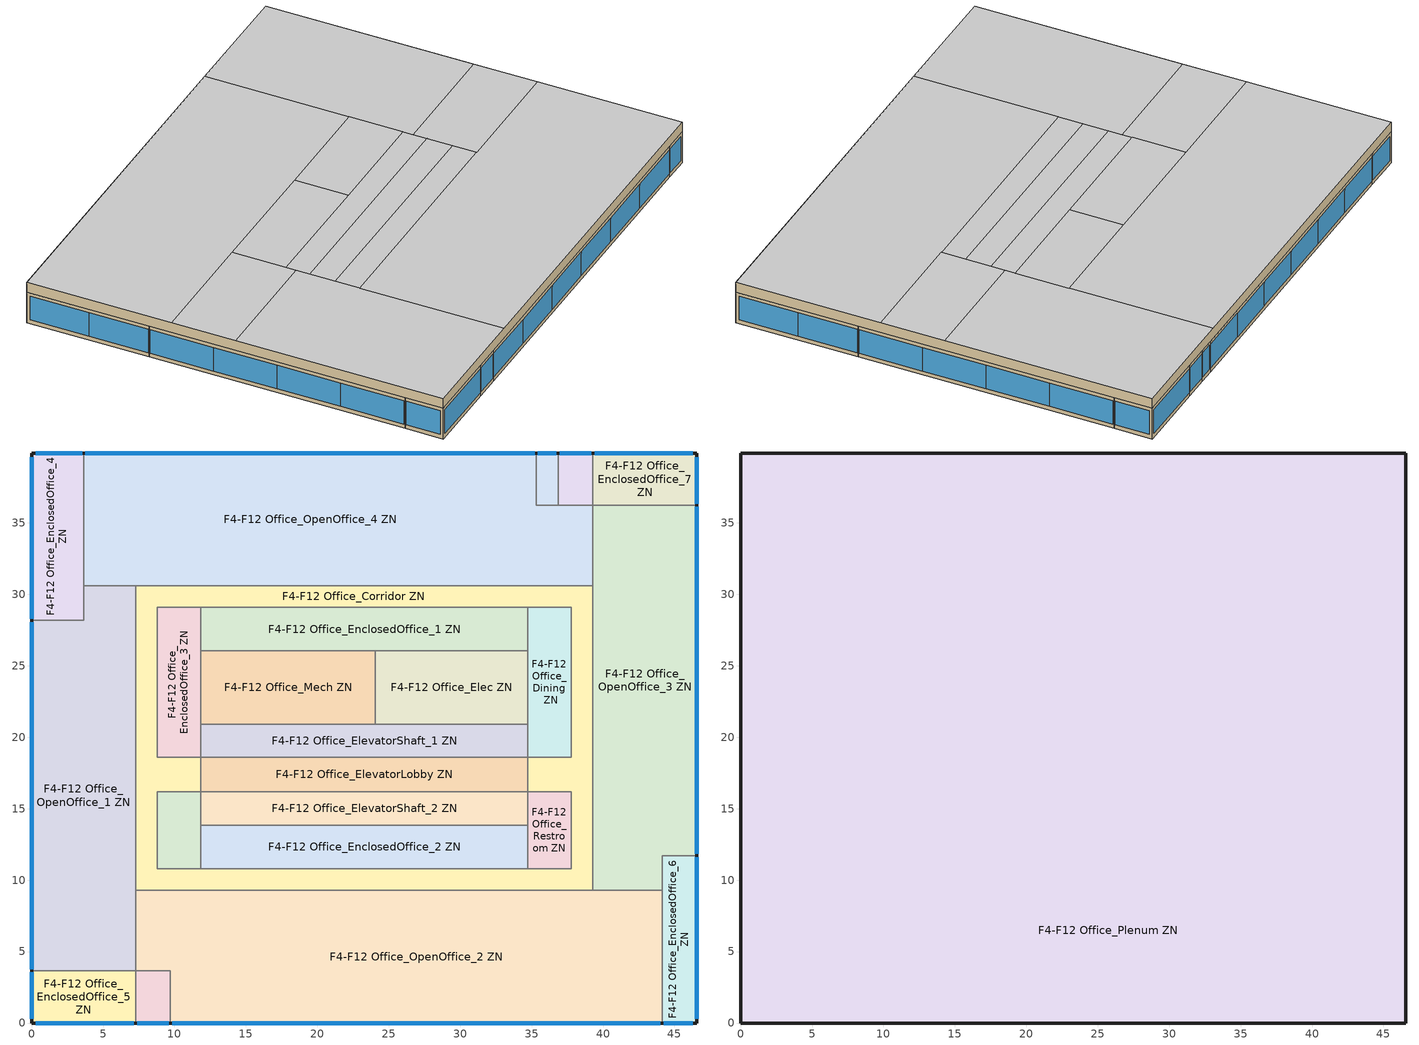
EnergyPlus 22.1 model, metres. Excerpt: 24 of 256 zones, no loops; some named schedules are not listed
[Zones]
F4-F12 Office_ActiveStorage ZN
 floor adiabatic (Adiabatic floor construction): 11.86,16.17 11.86,10.81 8.81,10.81 8.81,16.17 z31.46
 wall to F4-F12 Office_EnclosedOffice_2 ZN (Typical Interior Wall): 11.86,10.81 11.86,13.85 z31.46:34.66
 wall to F4-F12 Office_ElevatorShaft_2 ZN (Typical Interior Wall): 11.86,13.85 11.86,16.17 z31.46:34.66
 wall to F4-F12 Office_Corridor ZN (Typical Interior Wall): 11.86,16.17 8.81,16.17 8.81,10.81 11.86,10.81 z31.46:34.66
F4-F12 Office_Classroom ZN
 floor adiabatic (Adiabatic floor construction): 36.85,39.9 36.85,36.24 35.33,36.24 35.33,39.9 z31.46
 wall outside (Typical Insulated Steel Framed Exterior Wall R-20.41): 36.85,39.9 35.33,39.9 z31.46:34.66
 wall to F4-F12 Office_ConfRoom_2 ZN (Typical Interior Wall): 36.85,36.24 36.85,39.9 z31.46:34.66
 wall to F4-F12 Office_OpenOffice_4 ZN (Typical Interior Wall): 35.33,39.9 35.33,36.24 36.85,36.24 z31.46:34.66
 window (U 0.34 SHGC 0.38 Simple Glazing): 36.74,39.9 35.44,39.9 z31.86:34.36
F4-F12 Office_ConfRoom_1 ZN
 floor adiabatic (Adiabatic floor construction): 9.72,3.66 9.72,0 7.28,0 7.28,3.66 z31.46
 wall outside (Typical Insulated Steel Framed Exterior Wall R-20.41): 7.28,0 9.72,0 z31.46:34.66
 wall to F4-F12 Office_OpenOffice_2 ZN (Typical Interior Wall): 9.72,0 9.72,3.66 7.28,3.66 z31.46:34.66
 wall to F4-F12 Office_EnclosedOffice_5 ZN (Typical Interior Wall): 7.28,3.66 7.28,0 z31.46:34.66
 window (U 0.34 SHGC 0.38 Simple Glazing): 7.4,0 9.61,0 z31.86:34.33
F4-F12 Office_ConfRoom_2 ZN
 floor adiabatic (Adiabatic floor construction): 39.29,39.9 39.29,36.24 36.85,36.24 36.85,39.9 z31.46
 wall outside (Typical Insulated Steel Framed Exterior Wall R-20.41): 39.29,39.9 36.85,39.9 z31.46:34.66
 wall to F4-F12 Office_EnclosedOffice_7 ZN (Typical Interior Wall): 39.29,36.24 39.29,39.9 z31.46:34.66
 wall to F4-F12 Office_OpenOffice_4 ZN (Typical Interior Wall): 36.85,36.24 39.29,36.24 z31.46:34.66
 window (U 0.34 SHGC 0.38 Simple Glazing): 39.17,39.9 36.97,39.9 z31.86:34.33
F4-F12 Office_Corridor ZN
 floor adiabatic (Adiabatic floor construction): 8.81,29.09 8.81,19.95 7.28,19.95 7.28,29.09 z31.46; 37.76,18.61 37.76,16.17 34.72,16.17 34.72,18.61 z31.46; 39.29,30.62 39.29,19.95 37.76,19.95 37.76,30.62 z31.46; 11.86,18.61 11.86,16.17 8.81,16.17 8.81,18.61 z31.46; 39.29,10.81 39.29,9.28 8.81,9.28 8.81,10.81 z31.46; 39.29,19.95 39.29,10.81 37.76,10.81 37.76,19.95 z31.46; 37.76,30.62 37.76,29.09 7.28,29.09 7.28,30.62 z31.46; 8.81,19.95 8.81,9.28 7.28,9.28 7.28,19.95 z31.46
 wall to F4-F12 Office_Restroom ZN (Typical Interior Wall): 34.72,16.17 37.76,16.17 37.76,10.81 34.72,10.81 z31.46:34.66
 wall to F4-F12 Office_EnclosedOffice_2 ZN (Typical Interior Wall): 34.72,10.81 11.86,10.81 z31.46:34.66
 wall to F4-F12 Office_ElevatorLobby ZN (Typical Interior Wall): 11.86,16.17 11.86,18.61 / 34.72,18.61 34.72,16.17 z31.46:34.66
 wall to F4-F12 Office_EnclosedOffice_3 ZN (Typical Interior Wall): 11.86,18.61 8.81,18.61 8.81,29.09 11.86,29.09 z31.46:34.66
 wall to F4-F12 Office_Dining ZN (Typical Interior Wall): 34.72,29.09 37.76,29.09 37.76,18.61 34.72,18.61 z31.46:34.66
 wall to F4-F12 Office_EnclosedOffice_1 ZN (Typical Interior Wall): 11.86,29.09 34.72,29.09 z31.46:34.66
 wall to F4-F12 Office_OpenOffice_3 ZN (Typical Interior Wall): 39.29,9.28 39.29,30.62 z31.46:34.66
 wall to F4-F12 Office_OpenOffice_4 ZN (Typical Interior Wall): 39.29,30.62 7.28,30.62 z31.46:34.66
 wall to F4-F12 Office_OpenOffice_1 ZN (Typical Interior Wall): 7.28,30.62 7.28,9.28 z31.46:34.66
 wall to F4-F12 Office_OpenOffice_2 ZN (Typical Interior Wall): 7.28,9.28 39.29,9.28 z31.46:34.66
F4-F12 Office_Dining ZN
 floor adiabatic (Adiabatic floor construction): 37.76,29.09 37.76,18.61 34.72,18.61 34.72,29.09 z31.46
 wall to F4-F12 Office_EnclosedOffice_1 ZN (Typical Interior Wall): 34.72,29.09 34.72,26.05 z31.46:34.66
 wall to F4-F12 Office_Elec ZN (Typical Interior Wall): 34.72,26.05 34.72,20.92 z31.46:34.66
 wall to F4-F12 Office_ElevatorShaft_1 ZN (Typical Interior Wall): 34.72,20.92 34.72,18.61 z31.46:34.66
F4-F12 Office_Elec ZN
 floor adiabatic (Adiabatic floor construction): 34.72,26.05 34.72,20.92 24.05,20.92 24.05,26.05 z31.46
 wall to F4-F12 Office_EnclosedOffice_1 ZN (Typical Interior Wall): 34.72,26.05 24.05,26.05 z31.46:34.66
 wall to F4-F12 Office_Mech ZN (Typical Interior Wall): 24.05,26.05 24.05,20.92 z31.46:34.66
 wall to F4-F12 Office_ElevatorShaft_1 ZN (Typical Interior Wall): 24.05,20.92 34.72,20.92 z31.46:34.66
F4-F12 Office_ElevatorLobby ZN
 floor adiabatic (Adiabatic floor construction): 34.72,18.61 34.72,16.17 11.86,16.17 11.86,18.61 z31.46
 wall to F4-F12 Office_ElevatorShaft_1 ZN (Typical Interior Wall): 34.72,18.61 11.86,18.61 z31.46:34.66
 wall to F4-F12 Office_ElevatorShaft_2 ZN (Typical Interior Wall): 11.86,16.17 34.72,16.17 z31.46:34.66
F4-F12 Office_ElevatorShaft_1 ZN
 floor adiabatic (Adiabatic floor construction): 34.72,20.92 34.72,18.61 11.86,18.61 11.86,20.92 z31.46
 wall to F4-F12 Office_Mech ZN (Typical Interior Wall): 24.05,20.92 11.86,20.92 z31.46:34.66
 wall to F4-F12 Office_EnclosedOffice_3 ZN (Typical Interior Wall): 11.86,20.92 11.86,18.61 z31.46:34.66
F4-F12 Office_ElevatorShaft_2 ZN
 floor adiabatic (Adiabatic floor construction): 34.72,16.17 34.72,13.85 11.86,13.85 11.86,16.17 z31.46
 wall to F4-F12 Office_Restroom ZN (Typical Interior Wall): 34.72,13.85 34.72,16.17 z31.46:34.66
 wall to F4-F12 Office_EnclosedOffice_2 ZN (Typical Interior Wall): 11.86,13.85 34.72,13.85 z31.46:34.66
F4-F12 Office_EnclosedOffice_1 ZN
 floor adiabatic (Adiabatic floor construction): 34.72,29.09 34.72,26.05 11.86,26.05 11.86,29.09 z31.46
 wall to F4-F12 Office_EnclosedOffice_3 ZN (Typical Interior Wall): 11.86,29.09 11.86,26.05 z31.46:34.66
 wall to F4-F12 Office_Mech ZN (Typical Interior Wall): 11.86,26.05 24.05,26.05 z31.46:34.66
F4-F12 Office_EnclosedOffice_2 ZN
 floor adiabatic (Adiabatic floor construction): 34.72,13.85 34.72,10.81 11.86,10.81 11.86,13.85 z31.46
 wall to F4-F12 Office_Restroom ZN (Typical Interior Wall): 34.72,10.81 34.72,13.85 z31.46:34.66
F4-F12 Office_EnclosedOffice_3 ZN
 floor adiabatic (Adiabatic floor construction): 11.86,29.09 11.86,18.61 8.81,18.61 8.81,29.09 z31.46
 wall to F4-F12 Office_Mech ZN (Typical Interior Wall): 11.86,20.92 11.86,26.05 z31.46:34.66
F4-F12 Office_EnclosedOffice_4 ZN
 floor adiabatic (Adiabatic floor construction): 3.66,39.9 3.66,28.18 0,28.18 0,39.9 z31.46
 wall outside (Typical Insulated Steel Framed Exterior Wall R-20.41): 3.66,39.9 0,39.9 0,28.18 z31.46:34.66
 wall to F4-F12 Office_OpenOffice_1 ZN (Typical Interior Wall): 0,28.18 3.66,28.18 3.66,30.62 z31.46:34.66
 wall to F4-F12 Office_OpenOffice_4 ZN (Typical Interior Wall): 3.66,30.62 3.66,39.9 z31.46:34.66
 window (U 0.34 SHGC 0.38 Simple Glazing): 3.54,39.9 0.31,39.9 z31.86:34.32
 window (Office_EnclosedOffice_4_Wall_5_0_0_0_0_1_Win 1 Wind Cons U-0.34 SHGC 0.33): 0,33.94 0,28.3 z31.86:34.3
 window (Office_EnclosedOffice_4_Wall_5_0_0_1_0_0_Win 1 Wind Cons U-0.34 SHGC 0.33): 0,39.59 0,33.94 z31.86:34.3
F4-F12 Office_EnclosedOffice_5 ZN
 floor adiabatic (Adiabatic floor construction): 7.28,3.66 7.28,0 0,0 0,3.66 z31.46
 wall outside (Typical Insulated Steel Framed Exterior Wall R-20.41): 0,3.66 0,0 7.28,0 z31.46:34.66
 wall to F4-F12 Office_OpenOffice_1 ZN (Typical Interior Wall): 7.28,3.66 0,3.66 z31.46:34.66
 window (Office_EnclosedOffice_5_Wall_4_0_0_0_0_0_Win 1 Wind Cons U-0.34 SHGC 0.33): 0,3.54 0,0.31 z31.86:34.32
 window (U 0.34 SHGC 0.38 Simple Glazing): 0.31,0 7.17,0 z31.86:34.31
F4-F12 Office_EnclosedOffice_6 ZN
 floor adiabatic (Adiabatic floor construction): 46.57,11.72 46.57,0 44.13,0 44.13,11.72 z31.46
 wall outside (Typical Insulated Steel Framed Exterior Wall R-20.41): 44.13,0 46.57,0 46.57,11.72 z31.46:34.66
 wall to F4-F12 Office_OpenOffice_3 ZN (Typical Interior Wall): 46.57,11.72 44.13,11.72 44.13,9.28 z31.46:34.66
 wall to F4-F12 Office_OpenOffice_2 ZN (Typical Interior Wall): 44.13,9.28 44.13,0 z31.46:34.66
 window (Office_EnclosedOffice_6_Wall_2_0_0_0_0_1_Win 1 Wind Cons U-0.34 SHGC 0.33): 46.57,5.96 46.57,11.6 z31.86:34.3
 window (Office_EnclosedOffice_6_Wall_2_0_0_1_0_0_Win 1 Wind Cons U-0.34 SHGC 0.33): 46.57,0.31 46.57,5.95 z31.86:34.3
 window (U 0.34 SHGC 0.38 Simple Glazing): 44.25,0 46.27,0 z31.86:34.34
F4-F12 Office_EnclosedOffice_7 ZN
 floor adiabatic (Adiabatic floor construction): 46.57,39.9 46.57,36.24 39.29,36.24 39.29,39.9 z31.46
 wall outside (Typical Insulated Steel Framed Exterior Wall R-20.41): 46.57,36.24 46.57,39.9 39.29,39.9 z31.46:34.66
 wall to F4-F12 Office_OpenOffice_3 ZN (Typical Interior Wall): 39.29,36.24 46.57,36.24 z31.46:34.66
 window (Office_EnclosedOffice_7_Wall_2_0_0_0_0_0_Win 1 Wind Cons U-0.34 SHGC 0.33): 46.57,36.36 46.57,39.59 z31.86:34.32
 window (U 0.34 SHGC 0.38 Simple Glazing): 46.27,39.9 39.4,39.9 z31.86:34.31
F4-F12 Office_Mech ZN
 floor adiabatic (Adiabatic floor construction): 24.05,26.05 24.05,20.92 11.86,20.92 11.86,26.05 z31.46
F4-F12 Office_OpenOffice_1 ZN
 floor adiabatic (Adiabatic floor construction): 7.28,30.62 7.28,28.18 3.66,28.18 3.66,30.62 z31.46; 7.28,28.18 7.28,3.66 0,3.66 0,28.18 z31.46
 wall outside (Typical Insulated Steel Framed Exterior Wall R-20.41): 0,28.18 0,3.66 z31.46:34.66
 wall to F4-F12 Office_OpenOffice_4 ZN (Typical Interior Wall): 7.28,30.62 3.66,30.62 z31.46:34.66
 wall to F4-F12 Office_OpenOffice_2 ZN (Typical Interior Wall): 7.28,3.66 7.28,9.28 z31.46:34.66
 window (Office_OpenOffice_1_Wall_6_0_0_0_0_3_Win 1 Wind Cons U-0.34 SHGC 0.33): 0,9.84 0,3.77 z31.86:34.3
 window (Office_OpenOffice_1_Wall_6_0_0_1_0_2_Win 1 Wind Cons U-0.34 SHGC 0.33): 0,15.92 0,9.85 z31.86:34.3
 window (Office_OpenOffice_1_Wall_6_0_0_2_0_1_Win 1 Wind Cons U-0.34 SHGC 0.33): 0,21.99 0,15.92 z31.86:34.3
 window (Office_OpenOffice_1_Wall_6_0_0_3_0_0_Win 1 Wind Cons U-0.34 SHGC 0.33): 0,28.06 0,21.99 z31.86:34.3
F4-F12 Office_OpenOffice_2 ZN
 floor adiabatic (Adiabatic floor construction): 44.13,9.28 44.13,0 9.72,0 9.72,9.28 z31.46; 9.72,9.28 9.72,3.66 7.28,3.66 7.28,9.28 z31.46
 wall outside (Typical Insulated Steel Framed Exterior Wall R-20.41): 9.72,0 44.13,0 z31.46:34.66
 wall to F4-F12 Office_OpenOffice_3 ZN (Typical Interior Wall): 44.13,9.28 39.29,9.28 z31.46:34.66
 window (U 0.34 SHGC 0.38 Simple Glazing): 38.33,0 44.02,0 / 32.63,0 38.32,0 / 15.54,0 21.23,0 / 21.23,0 26.93,0 / 26.93,0 32.62,0 / 9.84,0 15.53,0 z31.86:34.3
F4-F12 Office_OpenOffice_3 ZN
 floor adiabatic (Adiabatic floor construction): 46.57,36.24 46.57,11.72 39.29,11.72 39.29,36.24 z31.46; 44.13,11.72 44.13,9.28 39.29,9.28 39.29,11.72 z31.46
 wall outside (Typical Insulated Steel Framed Exterior Wall R-20.41): 46.57,11.72 46.57,36.24 z31.46:34.66
 wall to F4-F12 Office_OpenOffice_4 ZN (Typical Interior Wall): 39.29,36.24 39.29,30.62 z31.46:34.66
 window (Office_OpenOffice_3_Wall_2_0_0_0_0_3_Win 1 Wind Cons U-0.34 SHGC 0.33): 46.57,30.05 46.57,36.12 z31.86:34.3
 window (Office_OpenOffice_3_Wall_2_0_0_1_0_2_Win 1 Wind Cons U-0.34 SHGC 0.33): 46.57,23.98 46.57,30.05 z31.86:34.3
 window (Office_OpenOffice_3_Wall_2_0_0_2_0_1_Win 1 Wind Cons U-0.34 SHGC 0.33): 46.57,17.91 46.57,23.98 z31.86:34.3
 window (Office_OpenOffice_3_Wall_2_0_0_3_0_0_Win 1 Wind Cons U-0.34 SHGC 0.33): 46.57,11.84 46.57,17.91 z31.86:34.3
F4-F12 Office_OpenOffice_4 ZN
 floor adiabatic (Adiabatic floor construction): 35.33,39.9 35.33,30.62 3.66,30.62 3.66,39.9 z31.46; 39.29,36.24 39.29,30.62 35.33,30.62 35.33,36.24 z31.46
 wall outside (Typical Insulated Steel Framed Exterior Wall R-20.41): 35.33,39.9 3.66,39.9 z31.46:34.66
 window (U 0.34 SHGC 0.38 Simple Glazing): 35.21,39.9 29.97,39.9 / 29.97,39.9 24.73,39.9 / 24.73,39.9 19.49,39.9 / 19.49,39.9 14.25,39.9 / 14.25,39.9 9.01,39.9 / 9.01,39.9 3.77,39.9 z31.86:34.3
F4-F12 Office_Restroom ZN
 floor adiabatic (Adiabatic floor construction): 37.76,16.17 37.76,10.81 34.72,10.81 34.72,16.17 z31.46
F4-F12 Office_Plenum ZN
 floor to F4-F12 Office_Classroom ZN (Typical Interior Floor): 36.85,39.9 36.85,36.24 35.33,36.24 35.33,39.9 z34.66
 floor to F4-F12 Office_Dining ZN (Typical Interior Floor): 37.76,29.09 37.76,18.61 34.72,18.61 34.72,29.09 z34.66
 floor to F4-F12 Office_Corridor ZN (Typical Interior Floor): 11.86,18.61 11.86,16.17 8.81,16.17 8.81,18.61 z34.66; 8.81,19.95 8.81,10.81 7.28,10.81 7.28,19.95 z34.66; 8.81,30.62 8.81,19.95 7.28,19.95 7.28,30.62 z34.66; 37.76,10.81 37.76,9.28 7.28,9.28 7.28,10.81 z34.66; 37.76,18.61 37.76,16.17 34.72,16.17 34.72,18.61 z34.66; 39.29,19.95 39.29,9.28 37.76,9.28 37.76,19.95 z34.66; 39.29,29.09 39.29,19.95 37.76,19.95 37.76,29.09 z34.66; 39.29,30.62 39.29,29.09 8.81,29.09 8.81,30.62 z34.66
 floor to F4-F12 Office_OpenOffice_3 ZN (Typical Interior Floor): 46.57,36.24 46.57,11.72 44.13,11.72 44.13,36.24 z34.66; 44.13,36.24 44.13,9.28 39.29,9.28 39.29,36.24 z34.66
 floor to F4-F12 Office_EnclosedOffice_5 ZN (Typical Interior Floor): 7.28,3.66 7.28,0 0,0 0,3.66 z34.66
 floor to F4-F12 Office_EnclosedOffice_4 ZN (Typical Interior Floor): 3.66,39.9 3.66,28.18 0,28.18 0,39.9 z34.66
 floor to F4-F12 Office_Mech ZN (Typical Interior Floor): 24.05,26.05 24.05,20.92 11.86,20.92 11.86,26.05 z34.66
 floor to F4-F12 Office_Elec ZN (Typical Interior Floor): 34.72,26.05 34.72,20.92 24.05,20.92 24.05,26.05 z34.66
 floor to F4-F12 Office_ActiveStorage ZN (Typical Interior Floor): 11.86,16.17 11.86,10.81 8.81,10.81 8.81,16.17 z34.66
 floor to F4-F12 Office_EnclosedOffice_2 ZN (Typical Interior Floor): 34.72,13.85 34.72,10.81 11.86,10.81 11.86,13.85 z34.66
 floor to F4-F12 Office_Restroom ZN (Typical Interior Floor): 37.76,16.17 37.76,10.81 34.72,10.81 34.72,16.17 z34.66
 floor to F4-F12 Office_ConfRoom_2 ZN (Typical Interior Floor): 39.29,39.9 39.29,36.24 36.85,36.24 36.85,39.9 z34.66
 floor to F4-F12 Office_EnclosedOffice_1 ZN (Typical Interior Floor): 34.72,29.09 34.72,26.05 11.86,26.05 11.86,29.09 z34.66
 floor to F4-F12 Office_ElevatorLobby ZN (Typical Interior Floor): 34.72,18.61 34.72,16.17 11.86,16.17 11.86,18.61 z34.66
 floor to F4-F12 Office_ElevatorShaft_2 ZN (Typical Interior Floor): 34.72,16.17 34.72,13.85 11.86,13.85 11.86,16.17 z34.66
 floor to F4-F12 Office_EnclosedOffice_7 ZN (Typical Interior Floor): 46.57,39.9 46.57,36.24 39.29,36.24 39.29,39.9 z34.66
 floor to F4-F12 Office_OpenOffice_4 ZN (Typical Interior Floor): 35.33,39.9 35.33,36.24 3.66,36.24 3.66,39.9 z34.66; 39.29,36.24 39.29,30.62 3.66,30.62 3.66,36.24 z34.66
 floor to F4-F12 Office_ConfRoom_1 ZN (Typical Interior Floor): 9.72,3.66 9.72,0 7.28,0 7.28,3.66 z34.66
 floor to F4-F12 Office_OpenOffice_2 ZN (Typical Interior Floor): 44.13,3.66 44.13,0 9.72,0 9.72,3.66 z34.66; 44.13,9.28 44.13,3.66 7.28,3.66 7.28,9.28 z34.66
 floor to F4-F12 Office_EnclosedOffice_6 ZN (Typical Interior Floor): 46.57,11.72 46.57,0 44.13,0 44.13,11.72 z34.66
 floor to F4-F12 Office_OpenOffice_1 ZN (Typical Interior Floor): 3.66,28.18 3.66,3.66 0,3.66 0,28.18 z34.66; 7.28,30.62 7.28,3.66 3.66,3.66 3.66,30.62 z34.66
 floor to F4-F12 Office_EnclosedOffice_3 ZN (Typical Interior Floor): 11.86,29.09 11.86,18.61 8.81,18.61 8.81,29.09 z34.66
 floor to F4-F12 Office_ElevatorShaft_1 ZN (Typical Interior Floor): 34.72,20.92 34.72,18.61 11.86,18.61 11.86,20.92 z34.66
 wall outside (Typical Insulated Steel Framed Exterior Wall R-20.41): 46.57,0 46.57,39.9 0,39.9 0,0 46.57,0 z34.66:35.66
 ceiling adiabatic (Adiabatic floor construction): 24.05,20.92 24.05,26.05 11.86,26.05 11.86,20.92 z35.66; 34.72,20.92 34.72,26.05 24.05,26.05 24.05,20.92 z35.66; 46.57,13.85 46.57,19.95 34.72,19.95 34.72,13.85 z35.66; 11.86,19.95 11.86,26.05 0,26.05 0,19.95 z35.66; 46.57,19.95 46.57,39.9 34.72,39.9 34.72,19.95 z35.66; 46.57,0 46.57,13.85 11.86,13.85 11.86,0 z35.66; 34.72,26.05 34.72,39.9 0,39.9 0,26.05 z35.66; 11.86,0 11.86,19.95 0,19.95 0,0 z35.66; 34.72,13.85 34.72,16.17 11.86,16.17 11.86,13.85 z35.66; 34.72,16.17 34.72,18.61 11.86,18.61 11.86,16.17 z35.66; 34.72,18.61 34.72,20.92 11.86,20.92 11.86,18.61 z35.66
[Building]
-SuperTallBuilding-ASHRAE 169-2013-6A created: 2026-04-17 12:02:49 -0400: North Axis {deg}=0; Terrain=Suburbs; Loads Convergence Tolerance Value {W}=0.04; Temperature Convergence Tolerance Value {deltaC}=0.4; Solar Distribution=FullExterior; Maximum Number of Warmup Days=25; Minimum Number of Warmup Days=6
[Site:Location]
Rochester International Arpt_MN_USA: Latitude {deg}=43.9; Longitude {deg}=-92.5; Time Zone {hr}=-6; Elevation {m}=398
[Site:GroundTemperature:Deep]
5.5, 1.7, -0.6, -1.3, 0.1, 3.2, 7.1, 10.9, 13.4, 14, 12.6, 9.5
[Site:GroundTemperature:FCfactorMethod]
January Ground Temperature {C}=7.4; February Ground Temperature {C}=-0; March Ground Temperature {C}=-7.6; April Ground Temperature {C}=-12.6; May Ground Temperature {C}=-7.7; June Ground Temperature {C}=0.3; July Ground Temperature {C}=7; August Ground Temperature {C}=14.2; September Ground Temperature {C}=19.2; October Ground Temperature {C}=20.9; November Ground Temperature {C}=20; December Ground Temperature {C}=15.4
[Site:GroundTemperature:Shallow]
-2.2, -7.4, -8.8, -7.6, -0.6, 7.3, 14.6, 20, 21.5, 19, 13, 5.4
[Site:WaterMainsTemperature]
Calculation Method=Correlation; Annual Average Outdoor Air Temperature {C}=6.375; Maximum Difference In Monthly Average Outdoor Air Temperatures {deltaC}=33.5
[SizingPeriod:DesignDay] Day of Month=21; Dry-Bulb Temperature Range Modifier Type=DefaultMultipliers; Humidity Condition Type=Wetbulb; Barometric Pressure {Pa}=96634; Rain Indicator=No; Snow Indicator=No; Daylight Saving Time Indicator=No; Begin Environment Reset Mode=FullResetAtBeginEnvironment
Name | Month | Day Type | Maximum Dry-Bulb Temperature {C} | Daily Dry-Bulb Temperature Range {deltaC} | Wetbulb or DewPoint at Maximum Dry-Bulb {C} | Wind Speed {m/s} | Wind Direction {deg} | Solar Model Indicator | ASHRAE Clear Sky Optical Depth for Beam Irradiance (taub) | ASHRAE Clear Sky Optical Depth for Diffuse Irradiance (taud) | Sky Clearness
Rochester International Arpt Ann Clg .4% Condns DB=>MWB | 7 | SummerDesignDay | 31.2 | 10.6 | 23.1 | 6.7 | 200 | ASHRAETau | 0.404 | 2.226
Rochester International Arpt Ann Clg .4% Condns WB=>MDB | 7 | SummerDesignDay | 29.2 | 10.6 | 24.9 | 6.7 | 200 | ASHRAETau | 0.404 | 2.226
Rochester International Arpt Ann Htg 99.6% Condns DB | 1 | WinterDesignDay | -26.2 | 0 | -26.2 | 5.7 | 310 | ASHRAEClearSky |  |  | 0
[Material] Thermal Absorptance=0.9; Solar Absorptance=0.7
Name | Roughness | Thickness {m} | Conductivity {W/m-K} | Density {kg/m3} | Specific Heat {J/kg-K} | Visible Absorptance
100mm Normalweight concrete floor | MediumSmooth | 0.1016 | 2.31 | 2322 | 832 | 0.7
25mm Stucco | Smooth | 0.0254 | 0.72 | 1856 | 840 | 0.7
5/8 in. Gypsum Board | MediumSmooth | 0.0159 | 0.16 | 800 | 1090 | 0.7
G01 13mm gypsum board | Smooth | 0.0127 | 0.16 | 800 | 1090 | 0.5
Std Wood 6inch | MediumSmooth | 0.15 | 0.12 | 540 | 1210 | 0.7
[Material:NoMass] Thermal Absorptance=0.9; Solar Absorptance=0.7
Name | Roughness | Thermal Resistance {m2-K/W} | Visible Absorptance
CP02 CARPET PAD | VeryRough | 0.21648 | 0.8
Nonres_Floor_Insulation | MediumSmooth | 2.88292 | 0.7
Typical Insulation R-18.23 | Smooth | 3.21036 | 0.7
[WindowMaterial:SimpleGlazingSystem] U-Factor {W/m2-K}=1.93061; Visible Transmittance=0.81
Name | Solar Heat Gain Coefficient
Office_EnclosedOffice_4_Wall_5_0_0_0_0_1_Win 1 Wind SG Mat U-0.34 SHGC 0.33; Office_EnclosedOffice_4_Wall_5_0_0_1_0_0_Win 1 Wind SG Mat U-0.34 SHGC 0.33; Office_EnclosedOffice_5_Wall_4_0_0_0_0_0_Win 1 Wind SG Mat U-0.34 SHGC 0.33; Office_EnclosedOffice_6_Wall_2_0_0_0_0_1_Win 1 Wind SG Mat U-0.34 SHGC 0.33; Office_EnclosedOffice_6_Wall_2_0_0_1_0_0_Win 1 Wind SG Mat U-0.34 SHGC 0.33; Office_EnclosedOffice_7_Wall_2_0_0_0_0_0_Win 1 Wind SG Mat U-0.34 SHGC 0.33; Office_OpenOffice_1_Wall_6_0_0_0_0_3_Win 1 Wind SG Mat U-0.34 SHGC 0.33; Office_OpenOffice_1_Wall_6_0_0_1_0_2_Win 1 Wind SG Mat U-0.34 SHGC 0.33; Office_OpenOffice_1_Wall_6_0_0_2_0_1_Win 1 Wind SG Mat U-0.34 SHGC 0.33; Office_OpenOffice_1_Wall_6_0_0_3_0_0_Win 1 Wind SG Mat U-0.34 SHGC 0.33; Office_OpenOffice_3_Wall_2_0_0_0_0_3_Win 1 Wind SG Mat U-0.34 SHGC 0.33; Office_OpenOffice_3_Wall_2_0_0_1_0_2_Win 1 Wind SG Mat U-0.34 SHGC 0.33; Office_OpenOffice_3_Wall_2_0_0_2_0_1_Win 1 Wind SG Mat U-0.34 SHGC 0.33; Office_OpenOffice_3_Wall_2_0_0_3_0_0_Win 1 Wind SG Mat U-0.34 SHGC 0.33 | 0.33
U 0.34 SHGC 0.38 Simple Glazing | 0.38
[Construction]
Adiabatic floor construction: CP02 CARPET PAD, 100mm Normalweight concrete floor, Nonres_Floor_Insulation
InteriorFurnishings: Std Wood 6inch
Office_EnclosedOffice_4_Wall_5_0_0_0_0_1_Win 1 Wind Cons U-0.34 SHGC 0.33: Office_EnclosedOffice_4_Wall_5_0_0_0_0_1_Win 1 Wind SG Mat U-0.34 SHGC 0.33
Office_EnclosedOffice_4_Wall_5_0_0_1_0_0_Win 1 Wind Cons U-0.34 SHGC 0.33: Office_EnclosedOffice_4_Wall_5_0_0_1_0_0_Win 1 Wind SG Mat U-0.34 SHGC 0.33
Office_EnclosedOffice_5_Wall_4_0_0_0_0_0_Win 1 Wind Cons U-0.34 SHGC 0.33: Office_EnclosedOffice_5_Wall_4_0_0_0_0_0_Win 1 Wind SG Mat U-0.34 SHGC 0.33
Office_EnclosedOffice_6_Wall_2_0_0_0_0_1_Win 1 Wind Cons U-0.34 SHGC 0.33: Office_EnclosedOffice_6_Wall_2_0_0_0_0_1_Win 1 Wind SG Mat U-0.34 SHGC 0.33
Office_EnclosedOffice_6_Wall_2_0_0_1_0_0_Win 1 Wind Cons U-0.34 SHGC 0.33: Office_EnclosedOffice_6_Wall_2_0_0_1_0_0_Win 1 Wind SG Mat U-0.34 SHGC 0.33
Office_EnclosedOffice_7_Wall_2_0_0_0_0_0_Win 1 Wind Cons U-0.34 SHGC 0.33: Office_EnclosedOffice_7_Wall_2_0_0_0_0_0_Win 1 Wind SG Mat U-0.34 SHGC 0.33
Office_OpenOffice_1_Wall_6_0_0_0_0_3_Win 1 Wind Cons U-0.34 SHGC 0.33: Office_OpenOffice_1_Wall_6_0_0_0_0_3_Win 1 Wind SG Mat U-0.34 SHGC 0.33
Office_OpenOffice_1_Wall_6_0_0_1_0_2_Win 1 Wind Cons U-0.34 SHGC 0.33: Office_OpenOffice_1_Wall_6_0_0_1_0_2_Win 1 Wind SG Mat U-0.34 SHGC 0.33
Office_OpenOffice_1_Wall_6_0_0_2_0_1_Win 1 Wind Cons U-0.34 SHGC 0.33: Office_OpenOffice_1_Wall_6_0_0_2_0_1_Win 1 Wind SG Mat U-0.34 SHGC 0.33
Office_OpenOffice_1_Wall_6_0_0_3_0_0_Win 1 Wind Cons U-0.34 SHGC 0.33: Office_OpenOffice_1_Wall_6_0_0_3_0_0_Win 1 Wind SG Mat U-0.34 SHGC 0.33
Office_OpenOffice_3_Wall_2_0_0_0_0_3_Win 1 Wind Cons U-0.34 SHGC 0.33: Office_OpenOffice_3_Wall_2_0_0_0_0_3_Win 1 Wind SG Mat U-0.34 SHGC 0.33
Office_OpenOffice_3_Wall_2_0_0_1_0_2_Win 1 Wind Cons U-0.34 SHGC 0.33: Office_OpenOffice_3_Wall_2_0_0_1_0_2_Win 1 Wind SG Mat U-0.34 SHGC 0.33
Office_OpenOffice_3_Wall_2_0_0_2_0_1_Win 1 Wind Cons U-0.34 SHGC 0.33: Office_OpenOffice_3_Wall_2_0_0_2_0_1_Win 1 Wind SG Mat U-0.34 SHGC 0.33
Office_OpenOffice_3_Wall_2_0_0_3_0_0_Win 1 Wind Cons U-0.34 SHGC 0.33: Office_OpenOffice_3_Wall_2_0_0_3_0_0_Win 1 Wind SG Mat U-0.34 SHGC 0.33
Typical Insulated Steel Framed Exterior Wall R-20.41: 25mm Stucco, 5/8 in. Gypsum Board, Typical Insulation R-18.23, 5/8 in. Gypsum Board
Typical Interior Floor: 100mm Normalweight concrete floor, CP02 CARPET PAD
Typical Interior Wall: G01 13mm gypsum board, G01 13mm gypsum board
U 0.34 SHGC 0.38 Simple Glazing: U 0.34 SHGC 0.38 Simple Glazing
[Zone] Multiplier=9
Name | Part of Total Floor Area
F4-F12 Office_ActiveStorage ZN; F4-F12 Office_Classroom ZN; F4-F12 Office_ConfRoom_1 ZN; F4-F12 Office_ConfRoom_2 ZN; F4-F12 Office_Corridor ZN; F4-F12 Office_Dining ZN; F4-F12 Office_Elec ZN; F4-F12 Office_ElevatorLobby ZN; F4-F12 Office_ElevatorShaft_1 ZN; F4-F12 Office_ElevatorShaft_2 ZN; F4-F12 Office_EnclosedOffice_1 ZN; F4-F12 Office_EnclosedOffice_2 ZN; F4-F12 Office_EnclosedOffice_3 ZN; F4-F12 Office_EnclosedOffice_4 ZN; F4-F12 Office_EnclosedOffice_5 ZN; F4-F12 Office_EnclosedOffice_6 ZN; F4-F12 Office_EnclosedOffice_7 ZN; F4-F12 Office_Mech ZN; F4-F12 Office_OpenOffice_1 ZN; F4-F12 Office_OpenOffice_2 ZN; F4-F12 Office_OpenOffice_3 ZN; F4-F12 Office_OpenOffice_4 ZN; F4-F12 Office_Restroom ZN | Yes
F4-F12 Office_Plenum ZN | No
[Space]
Name | Zone | Space Type
F4-F12 Office_ActiveStorage | F4-F12 Office_ActiveStorage ZN | Storage
F4-F12 Office_Classroom | F4-F12 Office_Classroom ZN | Classroom
F4-F12 Office_ConfRoom_1 | F4-F12 Office_ConfRoom_1 ZN | Conference
F4-F12 Office_ConfRoom_2 | F4-F12 Office_ConfRoom_2 ZN | Conference
F4-F12 Office_Corridor | F4-F12 Office_Corridor ZN | Corridor
F4-F12 Office_Dining | F4-F12 Office_Dining ZN | Dining
F4-F12 Office_Elec | F4-F12 Office_Elec ZN | Elec/MechRoom
F4-F12 Office_ElevatorLobby | F4-F12 Office_ElevatorLobby ZN | Elevator Lobby
F4-F12 Office_ElevatorShaft_1 | F4-F12 Office_ElevatorShaft_1 ZN | Elevator Shaft
F4-F12 Office_ElevatorShaft_2 | F4-F12 Office_ElevatorShaft_2 ZN | Elevator Shaft
F4-F12 Office_EnclosedOffice_1 | F4-F12 Office_EnclosedOffice_1 ZN | ClosedOffice
F4-F12 Office_EnclosedOffice_2 | F4-F12 Office_EnclosedOffice_2 ZN | ClosedOffice
F4-F12 Office_EnclosedOffice_3 | F4-F12 Office_EnclosedOffice_3 ZN | ClosedOffice
F4-F12 Office_EnclosedOffice_4 | F4-F12 Office_EnclosedOffice_4 ZN | ClosedOffice
F4-F12 Office_EnclosedOffice_5 | F4-F12 Office_EnclosedOffice_5 ZN | ClosedOffice
F4-F12 Office_EnclosedOffice_6 | F4-F12 Office_EnclosedOffice_6 ZN | ClosedOffice
F4-F12 Office_EnclosedOffice_7 | F4-F12 Office_EnclosedOffice_7 ZN | ClosedOffice
F4-F12 Office_Mech | F4-F12 Office_Mech ZN | Elec/MechRoom
F4-F12 Office_OpenOffice_1 | F4-F12 Office_OpenOffice_1 ZN | OpenOffice
F4-F12 Office_OpenOffice_2 | F4-F12 Office_OpenOffice_2 ZN | OpenOffice
F4-F12 Office_OpenOffice_3 | F4-F12 Office_OpenOffice_3 ZN | OpenOffice
F4-F12 Office_OpenOffice_4 | F4-F12 Office_OpenOffice_4 ZN | OpenOffice
F4-F12 Office_Plenum | F4-F12 Office_Plenum ZN | Plenum Space Type
F4-F12 Office_Restroom | F4-F12 Office_Restroom ZN | Restroom
[SpaceList]
Corridor: F4-F12 Office_Corridor, F13-F21 Office_Corridor, Basement_Corridor, F31-F37 Office_Corridor, F22-F30 Office_Corridor
Elec/MechRoom: F38 Resi_bot_Elec, F1 Retail_F1_Mech, Basement_Mech, F72 Hotel_top_Mech, F55 Hotel_bot_Elec, F72 Hotel_top_Elec, F55 Hotel_bot_Mech, F4-F12 Office_Mech, F4-F12 Office_Elec, F13-F21 Office_Elec, F22-F30 Office_Elec, F2-F3 Retail_F2_Elec, F31-F37 Office_Mech, Basement_Elec, F38 Skylobby_Mech, F38 Skylobby_Elec, F2-F3 Retail_F2_Mech, F31-F37 Office_Elec, F39-F46 Resi_mid_Elec, F38 Resi_bot_Mech, F13-F21 Office_Mech, F1 Retail_F1_Elec, F39-F46 Resi_mid_Mech, F22-F30 Office_Mech, F47-F54 Resi_mid_Mech, F56-F63 Hotel_mid_Elec, F64-F70 Hotel_mid_Mech, F64-F70 Hotel_mid_Elec, F47-F54 Resi_mid_Elec, F56-F63 Hotel_mid_Mech
Elevator Lobby: F22-F30 Office_ElevatorLobby, Basement_ElevatorLobby, F38 Resi_bot_ElevatorLobby, F2-F3 Retail_F2_ElevatorLobby, F64-F70 Hotel_mid_ElevatorLobby, F38 Skylobby_ElevatorLobby, F13-F21 Office_ElevatorLobby, F55 Hotel_bot_ElevatorLobby, F39-F46 Resi_mid_ElevatorLobby, F72 Hotel_top_ElevatorLobby, F1 Retail_F1_ElevatorLobby, F4-F12 Office_ElevatorLobby, F56-F63 Hotel_mid_ElevatorLobby, F47-F54 Resi_mid_ElevatorLobby, F31-F37 Office_ElevatorLobby
Elevator Shaft: F72 Hotel_top_ElevatorShaft_1, F55 Hotel_bot_ElevatorShaft_2, F38 Resi_bot_ElevatorShaft_1, F1 Retail_F1_ElevatorShaft_1, F72 Hotel_top_ElevatorShaft_2, F1 Retail_F1_ElevatorShaft_2, Basement_ElevatorShaft_1, F13-F21 Office_ElevatorShaft_1, F4-F12 Office_ElevatorShaft_2, F38 Resi_bot_ElevatorShaft_2, F2-F3 Retail_F2_ElevatorShaft_2, F4-F12 Office_ElevatorShaft_1, F39-F46 Resi_mid_ElevatorShaft_1, F47-F54 Resi_mid_ElevatorShaft_2, F38 Skylobby_ElevatorShaft_1, F22-F30 Office_ElevatorShaft_2, F22-F30 Office_ElevatorShaft_1, F31-F37 Office_ElevatorShaft_1, F13-F21 Office_ElevatorShaft_2, F31-F37 Office_ElevatorShaft_2, F56-F63 Hotel_mid_ElevatorShaft_2, Basement_ElevatorShaft_2, F39-F46 Resi_mid_ElevatorShaft_2, F2-F3 Retail_F2_ElevatorShaft_1, F38 Skylobby_ElevatorShaft_2, F55 Hotel_bot_ElevatorShaft_1, F47-F54 Resi_mid_ElevatorShaft_1, F64-F70 Hotel_mid_ElevatorShaft_1, F56-F63 Hotel_mid_ElevatorShaft_1, F64-F70 Hotel_mid_ElevatorShaft_2
OpenOffice: F22-F30 Office_OpenOffice_4, F13-F21 Office_OpenOffice_4, F22-F30 Office_OpenOffice_3, F4-F12 Office_OpenOffice_2, F31-F37 Office_OpenOffice_4, F13-F21 Office_OpenOffice_2, F4-F12 Office_OpenOffice_1, F31-F37 Office_OpenOffice_3, F22-F30 Office_OpenOffice_1, F31-F37 Office_OpenOffice_1, F13-F21 Office_OpenOffice_1, F31-F37 Office_OpenOffice_2, F4-F12 Office_OpenOffice_3, F4-F12 Office_OpenOffice_4, F22-F30 Office_OpenOffice_2, Basement_OpenOffice, F13-F21 Office_OpenOffice_3
Plenum Space Type: F1 Retail_F1_Plenum, F72 Hotel_top_Plenum, F4-F12 Office_Plenum, F2-F3 Retail_F2_Plenum, F13-F21 Office_Plenum, F22-F30 Office_Plenum, F31-F37 Office_Plenum, F38 Skylobby_Plenum
Storage: F4-F12 Office_ActiveStorage, F22-F30 Office_ActiveStorage, F31-F37 Office_ActiveStorage, F13-F21 Office_ActiveStorage
Classroom: F4-F12 Office_Classroom, F31-F37 Office_Classroom, F22-F30 Office_Classroom, F13-F21 Office_Classroom
Conference: F31-F37 Office_ConfRoom_1, F4-F12 Office_ConfRoom_2, F13-F21 Office_ConfRoom_2, F13-F21 Office_ConfRoom_1, F22-F30 Office_ConfRoom_2, F31-F37 Office_ConfRoom_2, F22-F30 Office_ConfRoom_1, F4-F12 Office_ConfRoom_1
Dining: F4-F12 Office_Dining, F13-F21 Office_Dining, F22-F30 Office_Dining, F31-F37 Office_Dining
ClosedOffice: F13-F21 Office_EnclosedOffice_5, F4-F12 Office_EnclosedOffice_4, F22-F30 Office_EnclosedOffice_3, F4-F12 Office_EnclosedOffice_2, F4-F12 Office_EnclosedOffice_5, F13-F21 Office_EnclosedOffice_3, F31-F37 Office_EnclosedOffice_5, F13-F21 Office_EnclosedOffice_4, F13-F21 Office_EnclosedOffice_6, F4-F12 Office_EnclosedOffice_1, F13-F21 Office_EnclosedOffice_1, F4-F12 Office_EnclosedOffice_3, F31-F37 Office_EnclosedOffice_4, F31-F37 Office_EnclosedOffice_6, F13-F21 Office_EnclosedOffice_7, F31-F37 Office_EnclosedOffice_1, F22-F30 Office_EnclosedOffice_5, F4-F12 Office_EnclosedOffice_6, F4-F12 Office_EnclosedOffice_7, F31-F37 Office_EnclosedOffice_2, F22-F30 Office_EnclosedOffice_6, F22-F30 Office_EnclosedOffice_7, F22-F30 Office_EnclosedOffice_2, F22-F30 Office_EnclosedOffice_1, F22-F30 Office_EnclosedOffice_4, F31-F37 Office_EnclosedOffice_3, F13-F21 Office_EnclosedOffice_2, F31-F37 Office_EnclosedOffice_7
Restroom: F13-F21 Office_Restroom, F4-F12 Office_Restroom, F31-F37 Office_Restroom, F22-F30 Office_Restroom
[Lights] Design Level Calculation Method=Watts/Area; Return Air Fraction=0.4; Fraction Radiant=0.4; Fraction Visible=0.2; Fraction Replaceable=1
Name | Zone or ZoneList or Space or SpaceList | Schedule | Watts per Floor Area {W/m2}
Corridor Lights | Corridor | OfficeLarge BLDG_LIGHT_SCH_2013 | 4.4132
Elec/MechRoom Lights | Elec/MechRoom | OfficeLarge BLDG_LIGHT_SCH_2013 | 4.62848
Elevator Lobby Lights | Elevator Lobby | OfficeLarge BLDG_LIGHT_SCH | 6.99654
OpenOffice Lights | OpenOffice | OfficeLarge BLDG_LIGHT_SCH_2013 | 6.56599
Storage Lights | Storage | OfficeLarge BLDG_LIGHT_SCH_2013 | 4.09029
Classroom Lights | Classroom | OfficeLarge BLDG_LIGHT_SCH_2013 | 7.64238
Conference Lights | Conference | OfficeLarge BLDG_LIGHT_SCH_2013 | 10.441
Dining Lights | Dining | OfficeLarge BLDG_LIGHT_SCH_2013 | 4.62848
ClosedOffice Lights | ClosedOffice | OfficeLarge BLDG_LIGHT_SCH_2013 | 7.96529
Restroom Lights | Restroom | OfficeLarge BLDG_LIGHT_SCH_2013 | 6.78126
[People] Number of People Schedule=OfficeLarge BLDG_OCC_SCH; Number of People Calculation Method=People/Area; Fraction Radiant=0.3; Activity Level Schedule=OfficeMedium ACTIVITY_SCH; Work Efficiency Schedule=Work Efficiency Schedule; Clothing Insulation Schedule=Clothing Schedule; Air Velocity Schedule=Air Velocity Schedule
Name | Zone or ZoneList or Space or SpaceList | People per Floor Area {person/m2}
Corridor People | Corridor | 0.0107639
Elevator Lobby People | Elevator Lobby | 0.107639
OpenOffice People | OpenOffice | 0.0565105
Classroom People | Classroom | 0.376737
Conference People | Conference | 0.538196
Dining People | Dining | 0.107639
ClosedOffice People | ClosedOffice | 0.0511286
Restroom People | Restroom | 0.107639
[ElectricEquipment] Schedule=OfficeLarge BLDG_EQUIP_SCH; Design Level Calculation Method=Watts/Area; Fraction Latent=0; Fraction Radiant=0.5; Fraction Lost=0
Name | Zone or ZoneList or Space or SpaceList | Watts per Floor Area {W/m2}
Corridor Elec Equip | Corridor | 1.72223
Elec/MechRoom Elec Equip | Elec/MechRoom | 2.90626
Elevator Lobby Elec Equip | Elevator Lobby | 0.753474
OpenOffice Elec Equip | OpenOffice | 7.64238
Classroom Elec Equip | Classroom | 9.99967
Conference Elec Equip | Conference | 3.98265
Dining Elec Equip | Dining | 10.7639
ClosedOffice Elec Equip | ClosedOffice | 6.8889
Restroom Elec Equip | Restroom | 0.753474
[InternalMass] Construction=InteriorFurnishings
Name | Zone or ZoneList | Space or SpaceList | Surface Area {m2}
F4-F12 Office_ActiveStorage Mass | F4-F12 Office_ActiveStorage ZN | F4-F12 Office_ActiveStorage | 32.7014
F4-F12 Office_Classroom Mass | F4-F12 Office_Classroom ZN | F4-F12 Office_Classroom | 11.1484
F4-F12 Office_ConfRoom_1 Mass | F4-F12 Office_ConfRoom_1 ZN | F4-F12 Office_ConfRoom_1 | 17.8374
F4-F12 Office_ConfRoom_2 Mass | F4-F12 Office_ConfRoom_2 ZN | F4-F12 Office_ConfRoom_2 | 17.8374
F4-F12 Office_Corridor Mass | F4-F12 Office_Corridor ZN | F4-F12 Office_Corridor | 336.309
F4-F12 Office_Dining Mass | F4-F12 Office_Dining ZN | F4-F12 Office_Dining | 63.9178
F4-F12 Office_Elec Mass | F4-F12 Office_Elec ZN | F4-F12 Office_Elec | 109.255
F4-F12 Office_ElevatorLobby Mass | F4-F12 Office_ElevatorLobby ZN | F4-F12 Office_ElevatorLobby | 111.484
F4-F12 Office_EnclosedOffice_1 Mass | F4-F12 Office_EnclosedOffice_1 ZN | F4-F12 Office_EnclosedOffice_1 | 139.355
F4-F12 Office_EnclosedOffice_2 Mass | F4-F12 Office_EnclosedOffice_2 ZN | F4-F12 Office_EnclosedOffice_2 | 139.355
F4-F12 Office_EnclosedOffice_3 Mass | F4-F12 Office_EnclosedOffice_3 ZN | F4-F12 Office_EnclosedOffice_3 | 63.9178
F4-F12 Office_EnclosedOffice_4 Mass | F4-F12 Office_EnclosedOffice_4 ZN | F4-F12 Office_EnclosedOffice_4 | 85.7305
F4-F12 Office_EnclosedOffice_5 Mass | F4-F12 Office_EnclosedOffice_5 ZN | F4-F12 Office_EnclosedOffice_5 | 53.289
F4-F12 Office_EnclosedOffice_6 Mass | F4-F12 Office_EnclosedOffice_6 ZN | F4-F12 Office_EnclosedOffice_6 | 57.1541
F4-F12 Office_EnclosedOffice_7 Mass | F4-F12 Office_EnclosedOffice_7 ZN | F4-F12 Office_EnclosedOffice_7 | 53.289
F4-F12 Office_Mech Mass | F4-F12 Office_Mech ZN | F4-F12 Office_Mech | 124.863
F4-F12 Office_OpenOffice_1 Mass | F4-F12 Office_OpenOffice_1 ZN | F4-F12 Office_OpenOffice_1 | 374.948
F4-F12 Office_OpenOffice_2 Mass | F4-F12 Office_OpenOffice_2 ZN | F4-F12 Office_OpenOffice_2 | 666.193
F4-F12 Office_OpenOffice_3 Mass | F4-F12 Office_OpenOffice_3 ZN | F4-F12 Office_OpenOffice_3 | 380.892
F4-F12 Office_OpenOffice_4 Mass | F4-F12 Office_OpenOffice_4 ZN | F4-F12 Office_OpenOffice_4 | 632.406
F4-F12 Office_Plenum Mass | F4-F12 Office_Plenum ZN | F4-F12 Office_Plenum | 3716.4
F4-F12 Office_Restroom Mass | F4-F12 Office_Restroom ZN | F4-F12 Office_Restroom | 32.7014
[ZoneInfiltration:DesignFlowRate] Design Flow Rate Calculation Method=Flow/ExteriorArea; Flow Rate per Exterior Surface Area {m3/s-m2}=0.000610952; Constant Term Coefficient=0.3357; Temperature Term Coefficient=0.0037; Velocity Term Coefficient=0; Velocity Squared Term Coefficient=0.0173
Name | Zone or ZoneList or Space or SpaceList | Schedule
F4-F12 Office_Classroom HVAC Off Infiltration | F4-F12 Office_Classroom ZN | Infiltration HVAC Off Schedule
F4-F12 Office_Classroom HVAC On Infiltration | F4-F12 Office_Classroom ZN | Infiltration HVAC On Schedule
F4-F12 Office_ConfRoom_1 HVAC Off Infiltration | F4-F12 Office_ConfRoom_1 ZN | Infiltration HVAC Off Schedule
F4-F12 Office_ConfRoom_1 HVAC On Infiltration | F4-F12 Office_ConfRoom_1 ZN | Infiltration HVAC On Schedule
F4-F12 Office_ConfRoom_2 HVAC Off Infiltration | F4-F12 Office_ConfRoom_2 ZN | Infiltration HVAC Off Schedule
F4-F12 Office_ConfRoom_2 HVAC On Infiltration | F4-F12 Office_ConfRoom_2 ZN | Infiltration HVAC On Schedule
F4-F12 Office_EnclosedOffice_4 HVAC Off Infiltration | F4-F12 Office_EnclosedOffice_4 ZN | Infiltration HVAC Off Schedule
F4-F12 Office_EnclosedOffice_4 HVAC On Infiltration | F4-F12 Office_EnclosedOffice_4 ZN | Infiltration HVAC On Schedule
F4-F12 Office_EnclosedOffice_5 HVAC Off Infiltration | F4-F12 Office_EnclosedOffice_5 ZN | Infiltration HVAC Off Schedule
F4-F12 Office_EnclosedOffice_5 HVAC On Infiltration | F4-F12 Office_EnclosedOffice_5 ZN | Infiltration HVAC On Schedule
F4-F12 Office_EnclosedOffice_6 HVAC Off Infiltration | F4-F12 Office_EnclosedOffice_6 ZN | Infiltration HVAC Off Schedule
F4-F12 Office_EnclosedOffice_6 HVAC On Infiltration | F4-F12 Office_EnclosedOffice_6 ZN | Infiltration HVAC On Schedule
F4-F12 Office_EnclosedOffice_7 HVAC Off Infiltration | F4-F12 Office_EnclosedOffice_7 ZN | Infiltration HVAC Off Schedule
F4-F12 Office_EnclosedOffice_7 HVAC On Infiltration | F4-F12 Office_EnclosedOffice_7 ZN | Infiltration HVAC On Schedule
F4-F12 Office_OpenOffice_1 HVAC Off Infiltration | F4-F12 Office_OpenOffice_1 ZN | Infiltration HVAC Off Schedule
F4-F12 Office_OpenOffice_1 HVAC On Infiltration | F4-F12 Office_OpenOffice_1 ZN | Infiltration HVAC On Schedule
F4-F12 Office_OpenOffice_2 HVAC Off Infiltration | F4-F12 Office_OpenOffice_2 ZN | Infiltration HVAC Off Schedule
F4-F12 Office_OpenOffice_2 HVAC On Infiltration | F4-F12 Office_OpenOffice_2 ZN | Infiltration HVAC On Schedule
F4-F12 Office_OpenOffice_3 HVAC Off Infiltration | F4-F12 Office_OpenOffice_3 ZN | Infiltration HVAC Off Schedule
F4-F12 Office_OpenOffice_3 HVAC On Infiltration | F4-F12 Office_OpenOffice_3 ZN | Infiltration HVAC On Schedule
F4-F12 Office_OpenOffice_4 HVAC Off Infiltration | F4-F12 Office_OpenOffice_4 ZN | Infiltration HVAC Off Schedule
F4-F12 Office_OpenOffice_4 HVAC On Infiltration | F4-F12 Office_OpenOffice_4 ZN | Infiltration HVAC On Schedule
F4-F12 Office_Plenum HVAC Off Infiltration | F4-F12 Office_Plenum ZN | Infiltration HVAC Off Schedule
F4-F12 Office_Plenum HVAC On Infiltration | F4-F12 Office_Plenum ZN | Infiltration HVAC On Schedule
[Daylighting:Controls] Lighting Control Type=Continuous; Minimum Input Power Fraction for Continuous or ContinuousOff Dimming Control=0.2; Minimum Light Output Fraction for Continuous or ContinuousOff Dimming Control=0.2; Number of Stepped Control Steps=1; Probability Lighting will be Reset When Needed in Manual Stepped Control=1; Glare Calculation Azimuth Angle of View Direction Clockwise from Zone y-Axis {deg}=-0; Maximum Allowable Discomfort Glare Index=22; Illuminance Setpoint at Reference Point 1 {lux}=375; Illuminance Setpoint at Reference Point 2 {lux}=375
Name | Zone or Space | Glare Calculation Daylighting Reference Point | Daylighting Reference Point Name 1 | Fraction of Lights Controlled by Reference Point 1 | Daylighting Reference Point Name 2 | Fraction of Lights Controlled by Reference Point 2
F4-F12 Office_OpenOffice_1 ZN DaylightingControls | F4-F12 Office_OpenOffice_1 ZN | F4-F12 Office_OpenOffice_1 Daylt Sensor 1 | F4-F12 Office_OpenOffice_1 Daylt Sensor 1 | 0.372 | F4-F12 Office_OpenOffice_1 Daylt Sensor 2 | 0.386
F4-F12 Office_OpenOffice_2 ZN DaylightingControls | F4-F12 Office_OpenOffice_2 ZN | F4-F12 Office_OpenOffice_2 Daylt Sensor 1 | F4-F12 Office_OpenOffice_2 Daylt Sensor 1 | 0.294 | F4-F12 Office_OpenOffice_2 Daylt Sensor 2 | 0.302
F4-F12 Office_OpenOffice_3 ZN DaylightingControls | F4-F12 Office_OpenOffice_3 ZN | F4-F12 Office_OpenOffice_3 Daylt Sensor 1 | F4-F12 Office_OpenOffice_3 Daylt Sensor 1 | 0.369 | F4-F12 Office_OpenOffice_3 Daylt Sensor 2 | 0.386
F4-F12 Office_OpenOffice_4 ZN DaylightingControls | F4-F12 Office_OpenOffice_4 ZN | F4-F12 Office_OpenOffice_4 Daylt Sensor 1 | F4-F12 Office_OpenOffice_4 Daylt Sensor 1 | 0.285 | F4-F12 Office_OpenOffice_4 Daylt Sensor 2 | 0.293
[AirLoopHVAC:ReturnPlenum]
Air Loop HVAC Return Plenum 3: Zone=F4-F12 Office_Plenum ZN
[Exterior:Lights] Control Option=AstronomicalClock
Name | Schedule | Design Level {W}
NonDimming Exterior Lights Def | OfficeLarge Exterior_lighting_schedule_a | 12979.2
Occ Sensing Exterior Lights Def | OfficeLarge Exterior_lighting_schedule_b | 43305.1
[Schedule:Week:Daily]
OfficeLarge BLDG_LIGHT_SCH_2013 Week Rule - Jan1-Dec31: OfficeLarge BLDG_LIGHT_SCH_2013 Default, OfficeLarge BLDG_LIGHT_SCH_2013 Wkdy Day, OfficeLarge BLDG_LIGHT_SCH_2013 Wkdy Day, OfficeLarge BLDG_LIGHT_SCH_2013 Wkdy Day, OfficeLarge BLDG_LIGHT_SCH_2013 Wkdy Day, OfficeLarge BLDG_LIGHT_SCH_2013 Wkdy Day, OfficeLarge BLDG_LIGHT_SCH_2013 Sat Day, OfficeLarge BLDG_LIGHT_SCH_2013 Default, OfficeLarge BLDG_LIGHT_SCH_2013 Summer Design Day, OfficeLarge BLDG_LIGHT_SCH_2013 Winter Design Day, OfficeLarge BLDG_LIGHT_SCH_2013 Default, OfficeLarge BLDG_LIGHT_SCH_2013 Default
OfficeLarge BLDG_OCC_SCH Week Rule - Jan1-Dec31: OfficeLarge BLDG_OCC_SCH Default, OfficeLarge BLDG_OCC_SCH Wkdy Day, OfficeLarge BLDG_OCC_SCH Wkdy Day, OfficeLarge BLDG_OCC_SCH Wkdy Day, OfficeLarge BLDG_OCC_SCH Wkdy Day, OfficeLarge BLDG_OCC_SCH Wkdy Day, OfficeLarge BLDG_OCC_SCH Sat Day, OfficeLarge BLDG_OCC_SCH Default, OfficeLarge BLDG_OCC_SCH Summer Design Day, OfficeLarge BLDG_OCC_SCH Winter Design Day, OfficeLarge BLDG_OCC_SCH Default, OfficeLarge BLDG_OCC_SCH Default
OfficeMedium ACTIVITY_SCH Week Rule - Jan1-Dec31: OfficeMedium ACTIVITY_SCH Default, OfficeMedium ACTIVITY_SCH Default, OfficeMedium ACTIVITY_SCH Default, OfficeMedium ACTIVITY_SCH Default, OfficeMedium ACTIVITY_SCH Default, OfficeMedium ACTIVITY_SCH Default, OfficeMedium ACTIVITY_SCH Default, OfficeMedium ACTIVITY_SCH Default, OfficeMedium ACTIVITY_SCH Summer Design Day, OfficeMedium ACTIVITY_SCH Winter Design Day, OfficeMedium ACTIVITY_SCH Default, OfficeMedium ACTIVITY_SCH Default
Work Efficiency Schedule Week Rule - Jan1-Dec31: Work Efficiency Schedule Default, Work Efficiency Schedule Default, Work Efficiency Schedule Default, Work Efficiency Schedule Default, Work Efficiency Schedule Default, Work Efficiency Schedule Default, Work Efficiency Schedule Default, Work Efficiency Schedule Default, Work Efficiency Schedule Default, Work Efficiency Schedule Default, Work Efficiency Schedule Default, Work Efficiency Schedule Default
Clothing Schedule Week Rule - Jan1-Dec31: Clothing Schedule Default Winter Clothes, Clothing Schedule Default Winter Clothes, Clothing Schedule Default Winter Clothes, Clothing Schedule Default Winter Clothes, Clothing Schedule Default Winter Clothes, Clothing Schedule Default Winter Clothes, Clothing Schedule Default Winter Clothes, Clothing Schedule Default Winter Clothes, Clothing Schedule Default Winter Clothes, Clothing Schedule Default Winter Clothes, Clothing Schedule Default Winter Clothes, Clothing Schedule Default Winter Clothes
Air Velocity Schedule Week Rule - Jan1-Dec31: Air Velocity Schedule Default, Air Velocity Schedule Default, Air Velocity Schedule Default, Air Velocity Schedule Default, Air Velocity Schedule Default, Air Velocity Schedule Default, Air Velocity Schedule Default, Air Velocity Schedule Default, Air Velocity Schedule Default, Air Velocity Schedule Default, Air Velocity Schedule Default, Air Velocity Schedule Default
OfficeLarge BLDG_EQUIP_SCH Week Rule - Jan1-Dec31: OfficeLarge BLDG_EQUIP_SCH Default, OfficeLarge BLDG_EQUIP_SCH Wkdy Day, OfficeLarge BLDG_EQUIP_SCH Wkdy Day, OfficeLarge BLDG_EQUIP_SCH Wkdy Day, OfficeLarge BLDG_EQUIP_SCH Wkdy Day, OfficeLarge BLDG_EQUIP_SCH Wkdy Day, OfficeLarge BLDG_EQUIP_SCH Sat Day, OfficeLarge BLDG_EQUIP_SCH Default, OfficeLarge BLDG_EQUIP_SCH Summer Design Day, OfficeLarge BLDG_EQUIP_SCH Winter Design Day, OfficeLarge BLDG_EQUIP_SCH Default, OfficeLarge BLDG_EQUIP_SCH Default
OfficeLarge Exterior_lighting_schedule_a Week Rule - Jan1-Dec31: OfficeLarge Exterior_lighting_schedule_a Default, OfficeLarge Exterior_lighting_schedule_a Default, OfficeLarge Exterior_lighting_schedule_a Default, OfficeLarge Exterior_lighting_schedule_a Default, OfficeLarge Exterior_lighting_schedule_a Default, OfficeLarge Exterior_lighting_schedule_a Default, OfficeLarge Exterior_lighting_schedule_a Default, OfficeLarge Exterior_lighting_schedule_a Default, OfficeLarge Exterior_lighting_schedule_a Summer Design Day, OfficeLarge Exterior_lighting_schedule_a Winter Design Day, OfficeLarge Exterior_lighting_schedule_a Default, OfficeLarge Exterior_lighting_schedule_a Default
OfficeLarge Exterior_lighting_schedule_b Week Rule - Jan1-Dec31: OfficeLarge Exterior_lighting_schedule_b Default, OfficeLarge Exterior_lighting_schedule_b Default, OfficeLarge Exterior_lighting_schedule_b Default, OfficeLarge Exterior_lighting_schedule_b Default, OfficeLarge Exterior_lighting_schedule_b Default, OfficeLarge Exterior_lighting_schedule_b Default, OfficeLarge Exterior_lighting_schedule_b Default, OfficeLarge Exterior_lighting_schedule_b Default, OfficeLarge Exterior_lighting_schedule_b Summer Design Day, OfficeLarge Exterior_lighting_schedule_b Winter Design Day, OfficeLarge Exterior_lighting_schedule_b Default, OfficeLarge Exterior_lighting_schedule_b Default
[Schedule:Year]
OfficeLarge BLDG_LIGHT_SCH_2013: OfficeLarge BLDG_LIGHT_SCH_2013 Week Rule - Jan1-Dec31, 1, 1, 12, 31
OfficeLarge BLDG_OCC_SCH: OfficeLarge BLDG_OCC_SCH Week Rule - Jan1-Dec31, 1, 1, 12, 31
OfficeMedium ACTIVITY_SCH: OfficeMedium ACTIVITY_SCH Week Rule - Jan1-Dec31, 1, 1, 12, 31
Work Efficiency Schedule: Work Efficiency Schedule Week Rule - Jan1-Dec31, 1, 1, 12, 31
Clothing Schedule: Clothing Schedule Week Rule - Jan1-Dec31, 1, 1, 12, 31
Air Velocity Schedule: Air Velocity Schedule Week Rule - Jan1-Dec31, 1, 1, 12, 31
OfficeLarge BLDG_EQUIP_SCH: OfficeLarge BLDG_EQUIP_SCH Week Rule - Jan1-Dec31, 1, 1, 12, 31
OfficeLarge BLDG_LIGHT_SCH: OfficeLarge BLDG_LIGHT_SCH Week Rule - Jan1-Dec31, 1, 1, 12, 31
OfficeLarge Exterior_lighting_schedule_a: OfficeLarge Exterior_lighting_schedule_a Week Rule - Jan1-Dec31, 1, 1, 12, 31
OfficeLarge Exterior_lighting_schedule_b: OfficeLarge Exterior_lighting_schedule_b Week Rule - Jan1-Dec31, 1, 1, 12, 31
[Schedule:Constant]
Name | Hourly Value
Infiltration HVAC Off Schedule | 1
Infiltration HVAC On Schedule | 0
